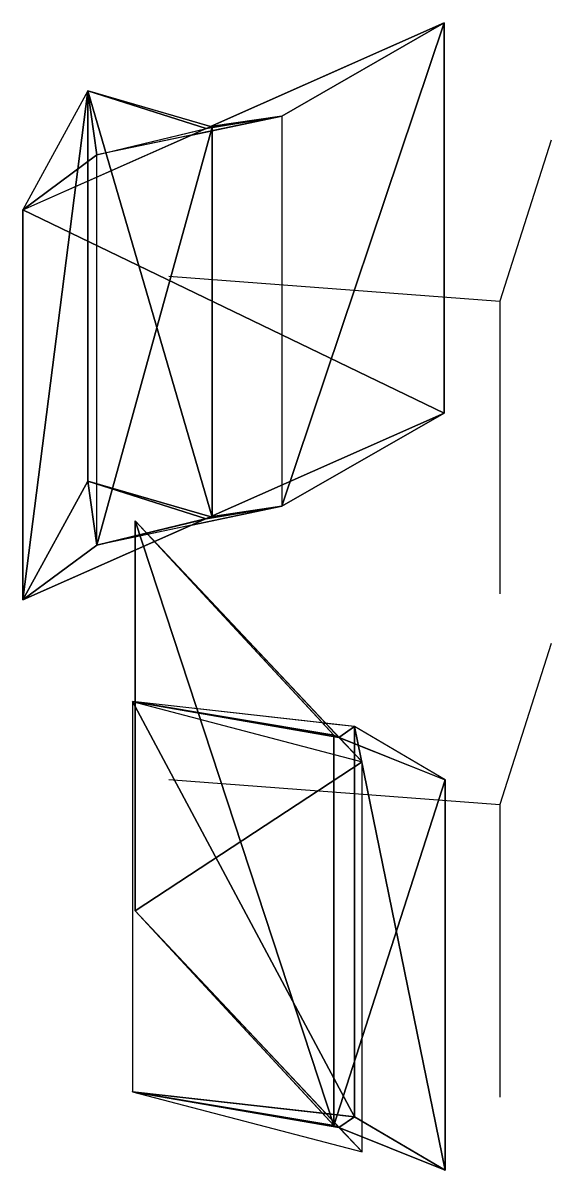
# Model space of a CAD drawing. Header units: metres. Extents: x -114 to 114, y -128 to 56.
# Drawn here: x 20.4 to 44.1, y -127.8 to -76.4 of the extents above; entities that cross this region are included whole.
import ezdxf

# ---------------------------------------------------------------- set-up
doc = ezdxf.new("R2010")
doc.units = ezdxf.units.M

msp = doc.modelspace()

# ---------------------------------------------------------------- linework, layer by layer
for p, q in [((20.443546, -84.78667, -271.37018), (39.298145, -76.415695, -256.34937)), ((20.443546, -84.78667, -271.37018), (39.298145, -76.415695, -256.34937)), ((20.443546, -84.78667, -271.37018), (39.298145, -76.415695, -256.34937)), ((20.443546, -84.78667, -271.37018), (39.298145, -76.415695, -256.34937)), ((20.443546, -84.78667, -271.37018), (39.298145, -76.415695, -256.34937)), ((20.443546, -84.78667, -271.37018), (39.298145, -76.415695, -256.34937)), ((39.298145, -76.415695, -256.34937), (32.03852, -80.59041, -263.84045)), ((39.298145, -76.415695, -256.34937), (32.03852, -80.59041, -263.84045)), ((39.298145, -76.415695, -256.34937), (32.03852, -80.59041, -263.84045)), ((39.298145, -76.415695, -256.34937), (32.03852, -80.59041, -263.84045)), ((39.298145, -76.415695, -256.34937), (32.03852, -80.59041, -263.84045)), ((39.298145, -76.415695, -256.34937), (32.03852, -80.59041, -263.84045)), ((39.298145, -76.415695, -256.34937), (39.298145, -93.885956, -246.61334)), ((39.298145, -93.885956, -246.61334), (39.298145, -76.415695, -256.34937)), ((39.298145, -76.415695, -256.34937), (39.298145, -93.885956, -246.61334)), ((39.298145, -93.885956, -246.61334), (39.298145, -76.415695, -256.34937)), ((39.298145, -76.415695, -256.34937), (39.298145, -93.885956, -246.61334)), ((39.298145, -93.885956, -246.61334), (39.298145, -76.415695, -256.34937)), ((23.342499, -79.45882, -261.80994), (20.443546, -84.78667, -271.37018)), ((23.342499, -79.45882, -261.80994), (20.443546, -84.78667, -271.37018)), ((23.342499, -79.45882, -261.80994), (20.443546, -84.78667, -271.37018)), ((23.342499, -79.45882, -261.80994), (20.443546, -84.78667, -271.37018)), ((23.342499, -79.45882, -261.80994), (20.443546, -84.78667, -271.37018)), ((23.342499, -79.45882, -261.80994), (20.443546, -84.78667, -271.37018)), ((28.920502, -81.080215, -264.71936), (23.342499, -79.45882, -261.80994)), ((28.920502, -81.080215, -264.71936), (23.342499, -79.45882, -261.80994)), ((23.342499, -79.45882, -261.80994), (23.342499, -96.92908, -252.0739)), ((23.342499, -96.92908, -252.0739), (23.342499, -79.45882, -261.80994)), ((28.920502, -81.080215, -264.71936), (23.342499, -79.45882, -261.80994)), ((28.920502, -81.080215, -264.71936), (23.342499, -79.45882, -261.80994)), ((23.342499, -79.45882, -261.80994), (23.342499, -96.92908, -252.0739)), ((23.342499, -96.92908, -252.0739), (23.342499, -79.45882, -261.80994)), ((28.920502, -81.080215, -264.71936), (23.342499, -79.45882, -261.80994)), ((28.920502, -81.080215, -264.71936), (23.342499, -79.45882, -261.80994)), ((23.342499, -79.45882, -261.80994), (23.342499, -96.92908, -252.0739)), ((23.342499, -96.92908, -252.0739), (23.342499, -79.45882, -261.80994)), ((32.03852, -80.59041, -263.84045), (23.745907, -82.32567, -266.9542)), ((32.03852, -80.59041, -263.84045), (23.745907, -82.32567, -266.9542)), ((32.03852, -80.59041, -263.84045), (23.745907, -82.32567, -266.9542)), ((32.03852, -80.59041, -263.84045), (32.03852, -98.06067, -254.10443)), ((32.03852, -80.59041, -263.84045), (32.03852, -98.06067, -254.10443)), ((32.03852, -80.59041, -263.84045), (32.03852, -98.06067, -254.10443)), ((23.745907, -82.32567, -266.9542), (28.920502, -81.080215, -264.71936)), ((23.745907, -82.32567, -266.9542), (28.920502, -81.080215, -264.71936)), ((23.745907, -82.32567, -266.9542), (28.920502, -81.080215, -264.71936)), ((23.745907, -82.32567, -266.9542), (28.920502, -81.080215, -264.71936)), ((23.745907, -82.32567, -266.9542), (28.920502, -81.080215, -264.71936)), ((23.745907, -82.32567, -266.9542), (28.920502, -81.080215, -264.71936)), ((28.920502, -81.080215, -264.71936), (28.920502, -98.550476, -254.98332)), ((28.920502, -98.550476, -254.98332), (28.920502, -81.080215, -264.71936)), ((28.920502, -81.080215, -264.71936), (28.920502, -98.550476, -254.98332)), ((28.920502, -98.550476, -254.98332), (28.920502, -81.080215, -264.71936)), ((28.920502, -81.080215, -264.71936), (28.920502, -98.550476, -254.98332)), ((28.920502, -98.550476, -254.98332), (28.920502, -81.080215, -264.71936)), ((44.082607, -81.65813, -265.75635), (41.79684, -88.87487, -278.70602)), ((23.745907, -99.79593, -257.21817), (23.745907, -82.32567, -266.9542)), ((23.745907, -99.79593, -257.21817), (23.745907, -82.32567, -266.9542)), ((23.745907, -99.79593, -257.21817), (23.745907, -82.32567, -266.9542)), ((20.443546, -84.78667, -271.37018), (20.443546, -102.25693, -261.63416)), ((20.443546, -102.25693, -261.63416), (20.443546, -84.78667, -271.37018)), ((20.443546, -84.78667, -271.37018), (20.443546, -102.25693, -261.63416)), ((20.443546, -102.25693, -261.63416), (20.443546, -84.78667, -271.37018)), ((20.443546, -84.78667, -271.37018), (20.443546, -102.25693, -261.63416)), ((20.443546, -102.25693, -261.63416), (20.443546, -84.78667, -271.37018)), ((26.972023, -87.76215, -276.70938), (41.79684, -88.87487, -278.70602)), ((41.79684, -88.87487, -278.70602), (41.79684, -101.97756, -271.404)), ((39.298145, -93.885956, -246.61334), (20.443546, -102.25693, -261.63416)), ((20.443546, -102.25693, -261.63416), (39.298145, -93.885956, -246.61334)), ((39.298145, -93.885956, -246.61334), (20.443546, -102.25693, -261.63416)), ((20.443546, -102.25693, -261.63416), (39.298145, -93.885956, -246.61334)), ((39.298145, -93.885956, -246.61334), (20.443546, -102.25693, -261.63416)), ((20.443546, -102.25693, -261.63416), (39.298145, -93.885956, -246.61334)), ((32.03852, -98.06067, -254.10443), (39.298145, -93.885956, -246.61334)), ((39.298145, -93.885956, -246.61334), (32.03852, -98.06067, -254.10443)), ((32.03852, -98.06067, -254.10443), (39.298145, -93.885956, -246.61334)), ((39.298145, -93.885956, -246.61334), (32.03852, -98.06067, -254.10443)), ((32.03852, -98.06067, -254.10443), (39.298145, -93.885956, -246.61334)), ((39.298145, -93.885956, -246.61334), (32.03852, -98.06067, -254.10443)), ((20.443546, -102.25693, -261.63416), (23.342499, -96.92908, -252.0739)), ((23.342499, -96.92908, -252.0739), (20.443546, -102.25693, -261.63416)), ((20.443546, -102.25693, -261.63416), (23.342499, -96.92908, -252.0739)), ((23.342499, -96.92908, -252.0739), (20.443546, -102.25693, -261.63416)), ((20.443546, -102.25693, -261.63416), (23.342499, -96.92908, -252.0739)), ((23.342499, -96.92908, -252.0739), (20.443546, -102.25693, -261.63416)), ((23.342499, -96.92908, -252.0739), (28.920502, -98.550476, -254.98332)), ((28.920502, -98.550476, -254.98332), (23.342499, -96.92908, -252.0739)), ((23.342499, -96.92908, -252.0739), (28.920502, -98.550476, -254.98332)), ((28.920502, -98.550476, -254.98332), (23.342499, -96.92908, -252.0739)), ((23.342499, -96.92908, -252.0739), (28.920502, -98.550476, -254.98332)), ((28.920502, -98.550476, -254.98332), (23.342499, -96.92908, -252.0739)), ((32.03852, -98.06067, -254.10443), (23.745907, -99.79593, -257.21817)), ((32.03852, -98.06067, -254.10443), (23.745907, -99.79593, -257.21817)), ((32.03852, -98.06067, -254.10443), (23.745907, -99.79593, -257.21817)), ((28.920502, -98.550476, -254.98332), (23.745907, -99.79593, -257.21817)), ((23.745907, -99.79593, -257.21817), (28.920502, -98.550476, -254.98332)), ((28.920502, -98.550476, -254.98332), (23.745907, -99.79593, -257.21817)), ((23.745907, -99.79593, -257.21817), (28.920502, -98.550476, -254.98332)), ((28.920502, -98.550476, -254.98332), (23.745907, -99.79593, -257.21817)), ((23.745907, -99.79593, -257.21817), (28.920502, -98.550476, -254.98332)), ((35.62213, -109.50763, -262.7196), (25.471233, -98.70774, -243.34036)), ((25.471233, -98.70774, -243.34036), (34.359955, -108.31665, -260.58252)), ((35.62213, -109.50763, -262.7196), (25.471233, -98.70774, -243.34036)), ((25.471233, -98.70774, -243.34036), (25.471233, -116.178, -233.60434)), ((25.471233, -98.70774, -243.34036), (34.359955, -108.31665, -260.58252)), ((25.471233, -116.178, -233.60434), (25.471233, -98.70774, -243.34036)), ((35.62213, -109.50763, -262.7196), (25.471233, -98.70774, -243.34036)), ((25.471233, -98.70774, -243.34036), (34.359955, -108.31665, -260.58252)), ((35.62213, -109.50763, -262.7196), (25.471233, -98.70774, -243.34036)), ((25.471233, -98.70774, -243.34036), (25.471233, -116.178, -233.60434)), ((25.471233, -98.70774, -243.34036), (34.359955, -108.31665, -260.58252)), ((25.471233, -116.178, -233.60434), (25.471233, -98.70774, -243.34036)), ((35.62213, -109.50763, -262.7196), (25.471233, -98.70774, -243.34036)), ((25.471233, -98.70774, -243.34036), (34.359955, -108.31665, -260.58252)), ((35.62213, -109.50763, -262.7196), (25.471233, -98.70774, -243.34036)), ((25.471233, -98.70774, -243.34036), (25.471233, -116.178, -233.60434)), ((25.471233, -98.70774, -243.34036), (34.359955, -108.31665, -260.58252)), ((25.471233, -116.178, -233.60434), (25.471233, -98.70774, -243.34036)), ((44.082607, -104.199295, -253.19437), (41.79684, -111.41603, -266.14404)), ((35.28859, -107.928345, -259.88574), (25.343452, -106.80591, -257.87167)), ((25.343452, -106.80591, -257.87167), (35.62213, -109.50763, -262.7196)), ((35.28859, -107.928345, -259.88574), (25.343452, -106.80591, -257.87167)), ((25.343452, -106.80591, -257.87167), (25.343452, -124.27617, -248.13565)), ((35.28859, -107.928345, -259.88574), (25.343452, -106.80591, -257.87167)), ((25.343452, -106.80591, -257.87167), (35.62213, -109.50763, -262.7196)), ((35.28859, -107.928345, -259.88574), (25.343452, -106.80591, -257.87167)), ((25.343452, -106.80591, -257.87167), (25.343452, -124.27617, -248.13565)), ((35.28859, -107.928345, -259.88574), (25.343452, -106.80591, -257.87167)), ((25.343452, -106.80591, -257.87167), (35.62213, -109.50763, -262.7196)), ((35.28859, -107.928345, -259.88574), (25.343452, -106.80591, -257.87167)), ((25.343452, -106.80591, -257.87167), (25.343452, -124.27617, -248.13565)), ((34.359955, -108.31665, -260.58252), (39.34933, -110.31638, -264.17084)), ((34.359955, -108.31665, -260.58252), (34.359955, -125.78691, -250.8465)), ((34.359955, -108.31665, -260.58252), (39.34933, -110.31638, -264.17084)), ((34.359955, -125.78691, -250.8465), (34.359955, -108.31665, -260.58252)), ((34.359955, -108.31665, -260.58252), (39.34933, -110.31638, -264.17084)), ((34.359955, -108.31665, -260.58252), (34.359955, -125.78691, -250.8465)), ((34.359955, -108.31665, -260.58252), (39.34933, -110.31638, -264.17084)), ((34.359955, -125.78691, -250.8465), (34.359955, -108.31665, -260.58252)), ((34.359955, -108.31665, -260.58252), (39.34933, -110.31638, -264.17084)), ((34.359955, -108.31665, -260.58252), (34.359955, -125.78691, -250.8465)), ((34.359955, -108.31665, -260.58252), (39.34933, -110.31638, -264.17084)), ((34.359955, -125.78691, -250.8465), (34.359955, -108.31665, -260.58252)), ((39.34933, -110.31638, -264.17084), (35.28859, -107.928345, -259.88574)), ((39.34933, -110.31638, -264.17084), (35.28859, -107.928345, -259.88574)), ((35.28859, -107.928345, -259.88574), (35.28859, -125.398605, -250.14972)), ((35.28859, -125.398605, -250.14972), (35.28859, -107.928345, -259.88574)), ((39.34933, -110.31638, -264.17084), (35.28859, -107.928345, -259.88574)), ((39.34933, -110.31638, -264.17084), (35.28859, -107.928345, -259.88574)), ((35.28859, -107.928345, -259.88574), (35.28859, -125.398605, -250.14972)), ((35.28859, -125.398605, -250.14972), (35.28859, -107.928345, -259.88574)), ((39.34933, -110.31638, -264.17084), (35.28859, -107.928345, -259.88574)), ((39.34933, -110.31638, -264.17084), (35.28859, -107.928345, -259.88574)), ((35.28859, -107.928345, -259.88574), (35.28859, -125.398605, -250.14972)), ((35.28859, -125.398605, -250.14972), (35.28859, -107.928345, -259.88574)), ((35.62213, -126.97789, -252.9836), (35.62213, -109.50763, -262.7196)), ((35.62213, -126.97789, -252.9836), (35.62213, -109.50763, -262.7196)), ((35.62213, -126.97789, -252.9836), (35.62213, -109.50763, -262.7196)), ((26.972023, -110.303314, -264.1474), (41.79684, -111.41603, -266.14404)), ((39.34933, -110.31638, -264.17084), (39.34933, -127.786644, -254.43481)), ((39.34933, -127.786644, -254.43481), (39.34933, -110.31638, -264.17084)), ((39.34933, -110.31638, -264.17084), (39.34933, -127.786644, -254.43481)), ((39.34933, -127.786644, -254.43481), (39.34933, -110.31638, -264.17084)), ((39.34933, -110.31638, -264.17084), (39.34933, -127.786644, -254.43481)), ((39.34933, -127.786644, -254.43481), (39.34933, -110.31638, -264.17084)), ((41.79684, -111.41603, -266.14404), (41.79684, -124.51872, -258.842)), ((25.471233, -116.178, -233.60434), (35.62213, -126.97789, -252.9836)), ((34.359955, -125.78691, -250.8465), (25.471233, -116.178, -233.60434)), ((35.62213, -126.97789, -252.9836), (25.471233, -116.178, -233.60434)), ((25.471233, -116.178, -233.60434), (34.359955, -125.78691, -250.8465)), ((25.471233, -116.178, -233.60434), (35.62213, -126.97789, -252.9836)), ((34.359955, -125.78691, -250.8465), (25.471233, -116.178, -233.60434)), ((35.62213, -126.97789, -252.9836), (25.471233, -116.178, -233.60434)), ((25.471233, -116.178, -233.60434), (34.359955, -125.78691, -250.8465)), ((25.471233, -116.178, -233.60434), (35.62213, -126.97789, -252.9836)), ((34.359955, -125.78691, -250.8465), (25.471233, -116.178, -233.60434)), ((35.62213, -126.97789, -252.9836), (25.471233, -116.178, -233.60434)), ((25.471233, -116.178, -233.60434), (34.359955, -125.78691, -250.8465)), ((25.343452, -124.27617, -248.13565), (35.28859, -125.398605, -250.14972)), ((35.28859, -125.398605, -250.14972), (25.343452, -124.27617, -248.13565)), ((25.343452, -124.27617, -248.13565), (35.62213, -126.97789, -252.9836)), ((25.343452, -124.27617, -248.13565), (35.28859, -125.398605, -250.14972)), ((35.28859, -125.398605, -250.14972), (25.343452, -124.27617, -248.13565)), ((25.343452, -124.27617, -248.13565), (35.62213, -126.97789, -252.9836)), ((25.343452, -124.27617, -248.13565), (35.28859, -125.398605, -250.14972)), ((35.28859, -125.398605, -250.14972), (25.343452, -124.27617, -248.13565)), ((25.343452, -124.27617, -248.13565), (35.62213, -126.97789, -252.9836)), ((39.34933, -127.786644, -254.43481), (34.359955, -125.78691, -250.8465)), ((34.359955, -125.78691, -250.8465), (39.34933, -127.786644, -254.43481)), ((39.34933, -127.786644, -254.43481), (34.359955, -125.78691, -250.8465)), ((34.359955, -125.78691, -250.8465), (39.34933, -127.786644, -254.43481)), ((39.34933, -127.786644, -254.43481), (34.359955, -125.78691, -250.8465)), ((34.359955, -125.78691, -250.8465), (39.34933, -127.786644, -254.43481)), ((35.28859, -125.398605, -250.14972), (39.34933, -127.786644, -254.43481)), ((39.34933, -127.786644, -254.43481), (35.28859, -125.398605, -250.14972)), ((35.28859, -125.398605, -250.14972), (39.34933, -127.786644, -254.43481)), ((39.34933, -127.786644, -254.43481), (35.28859, -125.398605, -250.14972)), ((35.28859, -125.398605, -250.14972), (39.34933, -127.786644, -254.43481)), ((39.34933, -127.786644, -254.43481), (35.28859, -125.398605, -250.14972))]:
    msp.add_line(p, q)
for points in [[(20.443546, -84.78667, -271.37018), (39.298145, -76.415695, -256.34937), (39.298145, -93.885956, -246.61334), (39.298244, -93.88586, -246.61324)], [(20.443546, -84.78667, -271.37018), (39.298145, -76.415695, -256.34937), (39.298145, -93.885956, -246.61334), (39.298244, -93.88586, -246.61324)], [(20.443546, -84.78667, -271.37018), (39.298145, -76.415695, -256.34937), (39.298145, -93.885956, -246.61334), (39.298244, -93.88586, -246.61324)], [(32.03852, -80.59041, -263.84045), (39.298145, -76.415695, -256.34937), (28.84277, -81.05762, -264.6788), (28.842869, -81.05752, -264.6787)], [(32.03852, -80.59041, -263.84045), (39.298145, -76.415695, -256.34937), (28.84277, -81.05762, -264.6788), (28.842869, -81.05752, -264.6787)], [(32.03852, -80.59041, -263.84045), (39.298145, -76.415695, -256.34937), (28.84277, -81.05762, -264.6788), (28.842869, -81.05752, -264.6787)], [(39.298145, -76.415695, -256.34937), (32.03852, -80.59041, -263.84045), (32.03852, -98.06067, -254.10443), (32.03862, -98.06057, -254.10432)], [(39.298145, -76.415695, -256.34937), (32.03852, -98.06067, -254.10443), (39.298145, -93.885956, -246.61334), (39.298244, -93.88586, -246.61324)], [(39.298145, -76.415695, -256.34937), (32.03852, -80.59041, -263.84045), (32.03852, -98.06067, -254.10443), (32.03862, -98.06057, -254.10432)], [(39.298145, -76.415695, -256.34937), (32.03852, -98.06067, -254.10443), (39.298145, -93.885956, -246.61334), (39.298244, -93.88586, -246.61324)], [(39.298145, -76.415695, -256.34937), (32.03852, -80.59041, -263.84045), (32.03852, -98.06067, -254.10443), (32.03862, -98.06057, -254.10432)], [(39.298145, -76.415695, -256.34937), (32.03852, -98.06067, -254.10443), (39.298145, -93.885956, -246.61334), (39.298244, -93.88586, -246.61324)], [(23.745907, -82.32567, -266.9542), (23.342499, -79.45882, -261.80994), (20.443546, -84.78667, -271.37018), (20.443645, -84.78657, -271.3701)], [(23.342499, -79.45882, -261.80994), (20.443546, -84.78667, -271.37018), (20.443546, -102.25693, -261.63416), (20.443645, -102.25683, -261.63406)], [(23.342499, -79.45882, -261.80994), (20.443546, -102.25693, -261.63416), (23.342499, -96.92908, -252.0739), (23.342598, -96.92898, -252.07379)], [(23.745907, -82.32567, -266.9542), (23.342499, -79.45882, -261.80994), (20.443546, -84.78667, -271.37018), (20.443645, -84.78657, -271.3701)], [(23.342499, -79.45882, -261.80994), (20.443546, -84.78667, -271.37018), (20.443546, -102.25693, -261.63416), (20.443645, -102.25683, -261.63406)], [(23.342499, -79.45882, -261.80994), (20.443546, -102.25693, -261.63416), (23.342499, -96.92908, -252.0739), (23.342598, -96.92898, -252.07379)], [(23.745907, -82.32567, -266.9542), (23.342499, -79.45882, -261.80994), (20.443546, -84.78667, -271.37018), (20.443645, -84.78657, -271.3701)], [(23.342499, -79.45882, -261.80994), (20.443546, -84.78667, -271.37018), (20.443546, -102.25693, -261.63416), (20.443645, -102.25683, -261.63406)], [(23.342499, -79.45882, -261.80994), (20.443546, -102.25693, -261.63416), (23.342499, -96.92908, -252.0739), (23.342598, -96.92898, -252.07379)], [(23.745907, -82.32567, -266.9542), (28.639606, -81.14782, -264.84067), (23.342499, -79.45882, -261.80994), (23.342598, -79.45872, -261.80984)], [(28.920502, -98.550476, -254.98332), (28.920502, -81.080215, -264.71936), (23.342499, -79.45882, -261.80994), (23.342598, -79.45872, -261.80984)], [(23.745907, -82.32567, -266.9542), (28.639606, -81.14782, -264.84067), (23.342499, -79.45882, -261.80994), (23.342598, -79.45872, -261.80984)], [(28.920502, -98.550476, -254.98332), (28.920502, -81.080215, -264.71936), (23.342499, -79.45882, -261.80994), (23.342598, -79.45872, -261.80984)], [(23.745907, -82.32567, -266.9542), (28.639606, -81.14782, -264.84067), (23.342499, -79.45882, -261.80994), (23.342598, -79.45872, -261.80984)], [(28.920502, -98.550476, -254.98332), (28.920502, -81.080215, -264.71936), (23.342499, -79.45882, -261.80994), (23.342598, -79.45872, -261.80984)], [(23.342499, -79.45882, -261.80994), (28.639606, -81.14782, -264.84067), (28.84277, -81.05762, -264.6788), (28.842869, -81.05752, -264.6787)], [(28.920502, -98.550476, -254.98332), (23.342499, -79.45882, -261.80994), (23.342499, -96.92908, -252.0739), (23.342598, -96.92898, -252.07379)], [(23.342499, -79.45882, -261.80994), (28.639606, -81.14782, -264.84067), (28.84277, -81.05762, -264.6788), (28.842869, -81.05752, -264.6787)], [(28.920502, -98.550476, -254.98332), (23.342499, -79.45882, -261.80994), (23.342499, -96.92908, -252.0739), (23.342598, -96.92898, -252.07379)], [(23.342499, -79.45882, -261.80994), (28.639606, -81.14782, -264.84067), (28.84277, -81.05762, -264.6788), (28.842869, -81.05752, -264.6787)], [(28.920502, -98.550476, -254.98332), (23.342499, -79.45882, -261.80994), (23.342499, -96.92908, -252.0739), (23.342598, -96.92898, -252.07379)], [(32.03852, -80.59041, -263.84045), (28.639606, -81.14782, -264.84067), (27.984253, -81.43878, -265.36276), (27.984352, -81.43868, -265.36267)], [(32.03852, -80.59041, -263.84045), (28.639606, -81.14782, -264.84067), (27.984253, -81.43878, -265.36276), (27.984352, -81.43868, -265.36267)], [(32.03852, -80.59041, -263.84045), (28.639606, -81.14782, -264.84067), (27.984253, -81.43878, -265.36276), (27.984352, -81.43868, -265.36267)], [(32.03852, -80.59041, -263.84045), (28.920502, -81.080215, -264.71936), (28.639606, -81.14782, -264.84067), (28.639706, -81.14772, -264.84058)], [(32.03852, -80.59041, -263.84045), (28.920502, -81.080215, -264.71936), (28.639606, -81.14782, -264.84067), (28.639706, -81.14772, -264.84058)], [(32.03852, -80.59041, -263.84045), (28.920502, -81.080215, -264.71936), (28.639606, -81.14782, -264.84067), (28.639706, -81.14772, -264.84058)], [(32.03852, -80.59041, -263.84045), (28.84277, -81.05762, -264.6788), (28.920502, -81.080215, -264.71936), (28.9206, -81.08012, -264.71927)], [(32.03852, -80.59041, -263.84045), (28.84277, -81.05762, -264.6788), (28.920502, -81.080215, -264.71936), (28.9206, -81.08012, -264.71927)], [(32.03852, -80.59041, -263.84045), (28.84277, -81.05762, -264.6788), (28.920502, -81.080215, -264.71936), (28.9206, -81.08012, -264.71927)], [(28.920502, -81.080215, -264.71936), (28.920502, -98.550476, -254.98332), (23.745907, -99.79593, -257.21817), (23.746006, -99.79583, -257.21808)], [(28.920502, -81.080215, -264.71936), (23.745907, -99.79593, -257.21817), (23.745907, -82.32567, -266.9542), (23.746006, -82.32557, -266.9541)], [(28.920502, -81.080215, -264.71936), (28.920502, -98.550476, -254.98332), (23.745907, -99.79593, -257.21817), (23.746006, -99.79583, -257.21808)], [(28.920502, -81.080215, -264.71936), (23.745907, -99.79593, -257.21817), (23.745907, -82.32567, -266.9542), (23.746006, -82.32557, -266.9541)], [(28.920502, -81.080215, -264.71936), (28.920502, -98.550476, -254.98332), (23.745907, -99.79593, -257.21817), (23.746006, -99.79583, -257.21808)], [(28.920502, -81.080215, -264.71936), (23.745907, -99.79593, -257.21817), (23.745907, -82.32567, -266.9542), (23.746006, -82.32557, -266.9541)], [(23.745907, -82.32567, -266.9542), (20.443546, -84.78667, -271.37018), (27.984253, -81.43878, -265.36276), (27.984352, -81.43868, -265.36267)], [(23.745907, -82.32567, -266.9542), (20.443546, -84.78667, -271.37018), (27.984253, -81.43878, -265.36276), (27.984352, -81.43868, -265.36267)], [(23.745907, -82.32567, -266.9542), (20.443546, -84.78667, -271.37018), (27.984253, -81.43878, -265.36276), (27.984352, -81.43868, -265.36267)], [(20.443546, -84.78667, -271.37018), (39.298145, -93.885956, -246.61334), (20.443546, -102.25693, -261.63416), (20.443645, -102.25683, -261.63406)], [(20.443546, -84.78667, -271.37018), (39.298145, -93.885956, -246.61334), (20.443546, -102.25693, -261.63416), (20.443645, -102.25683, -261.63406)], [(20.443546, -84.78667, -271.37018), (39.298145, -93.885956, -246.61334), (20.443546, -102.25693, -261.63416), (20.443645, -102.25683, -261.63406)], [(32.03852, -98.06067, -254.10443), (39.298145, -93.885956, -246.61334), (28.84277, -98.52788, -254.94278), (28.842869, -98.52778, -254.94267)], [(32.03852, -98.06067, -254.10443), (39.298145, -93.885956, -246.61334), (28.84277, -98.52788, -254.94278), (28.842869, -98.52778, -254.94267)], [(32.03852, -98.06067, -254.10443), (39.298145, -93.885956, -246.61334), (28.84277, -98.52788, -254.94278), (28.842869, -98.52778, -254.94267)], [(23.745907, -99.79593, -257.21817), (23.342499, -96.92908, -252.0739), (20.443546, -102.25693, -261.63416), (20.443645, -102.25683, -261.63406)], [(23.745907, -99.79593, -257.21817), (23.342499, -96.92908, -252.0739), (20.443546, -102.25693, -261.63416), (20.443645, -102.25683, -261.63406)], [(23.745907, -99.79593, -257.21817), (23.342499, -96.92908, -252.0739), (20.443546, -102.25693, -261.63416), (20.443645, -102.25683, -261.63406)], [(23.745907, -99.79593, -257.21817), (28.639606, -98.61808, -255.10464), (23.342499, -96.92908, -252.0739), (23.342598, -96.92898, -252.07379)], [(23.745907, -99.79593, -257.21817), (28.639606, -98.61808, -255.10464), (23.342499, -96.92908, -252.0739), (23.342598, -96.92898, -252.07379)], [(23.745907, -99.79593, -257.21817), (28.639606, -98.61808, -255.10464), (23.342499, -96.92908, -252.0739), (23.342598, -96.92898, -252.07379)], [(23.342499, -96.92908, -252.0739), (28.639606, -98.61808, -255.10464), (28.84277, -98.52788, -254.94278), (28.842869, -98.52778, -254.94267)], [(23.342499, -96.92908, -252.0739), (28.639606, -98.61808, -255.10464), (28.84277, -98.52788, -254.94278), (28.842869, -98.52778, -254.94267)], [(23.342499, -96.92908, -252.0739), (28.639606, -98.61808, -255.10464), (28.84277, -98.52788, -254.94278), (28.842869, -98.52778, -254.94267)], [(32.03852, -98.06067, -254.10443), (28.639606, -98.61808, -255.10464), (27.984253, -98.90904, -255.62674), (27.984352, -98.90894, -255.62663)], [(32.03852, -98.06067, -254.10443), (28.639606, -98.61808, -255.10464), (27.984253, -98.90904, -255.62674), (27.984352, -98.90894, -255.62663)], [(32.03852, -98.06067, -254.10443), (28.639606, -98.61808, -255.10464), (27.984253, -98.90904, -255.62674), (27.984352, -98.90894, -255.62663)], [(32.03852, -98.06067, -254.10443), (28.920502, -98.550476, -254.98332), (28.639606, -98.61808, -255.10464), (28.639706, -98.61798, -255.10454)], [(32.03852, -98.06067, -254.10443), (28.920502, -98.550476, -254.98332), (28.639606, -98.61808, -255.10464), (28.639706, -98.61798, -255.10454)], [(32.03852, -98.06067, -254.10443), (28.920502, -98.550476, -254.98332), (28.639606, -98.61808, -255.10464), (28.639706, -98.61798, -255.10454)], [(32.03852, -98.06067, -254.10443), (28.84277, -98.52788, -254.94278), (28.920502, -98.550476, -254.98332), (28.9206, -98.55038, -254.98322)], [(32.03852, -98.06067, -254.10443), (28.84277, -98.52788, -254.94278), (28.920502, -98.550476, -254.98332), (28.9206, -98.55038, -254.98322)], [(32.03852, -98.06067, -254.10443), (28.84277, -98.52788, -254.94278), (28.920502, -98.550476, -254.98332), (28.9206, -98.55038, -254.98322)], [(23.745907, -99.79593, -257.21817), (20.443546, -102.25693, -261.63416), (27.984253, -98.90904, -255.62674), (27.984352, -98.90894, -255.62663)], [(23.745907, -99.79593, -257.21817), (20.443546, -102.25693, -261.63416), (27.984253, -98.90904, -255.62674), (27.984352, -98.90894, -255.62663)], [(23.745907, -99.79593, -257.21817), (20.443546, -102.25693, -261.63416), (27.984253, -98.90904, -255.62674), (27.984352, -98.90894, -255.62663)], [(25.471233, -98.70774, -243.34036), (33.850628, -107.76605, -259.59454), (34.001175, -107.78304, -259.625), (34.001274, -107.78294, -259.6249)], [(35.62213, -109.50763, -262.7196), (25.471233, -98.70774, -243.34036), (25.471233, -116.178, -233.60434), (25.471333, -116.1779, -233.60423)], [(25.471233, -98.70774, -243.34036), (34.359955, -108.31665, -260.58252), (34.359955, -125.78691, -250.8465), (34.360054, -125.78681, -250.84639)], [(25.471233, -98.70774, -243.34036), (34.359955, -125.78691, -250.8465), (25.471233, -116.178, -233.60434), (25.471333, -116.1779, -233.60423)], [(25.471233, -98.70774, -243.34036), (33.850628, -107.76605, -259.59454), (34.001175, -107.78304, -259.625), (34.001274, -107.78294, -259.6249)], [(35.62213, -109.50763, -262.7196), (25.471233, -98.70774, -243.34036), (25.471233, -116.178, -233.60434), (25.471333, -116.1779, -233.60423)], [(25.471233, -98.70774, -243.34036), (34.359955, -108.31665, -260.58252), (34.359955, -125.78691, -250.8465), (34.360054, -125.78681, -250.84639)], [(25.471233, -98.70774, -243.34036), (34.359955, -125.78691, -250.8465), (25.471233, -116.178, -233.60434), (25.471333, -116.1779, -233.60423)], [(25.471233, -98.70774, -243.34036), (33.850628, -107.76605, -259.59454), (34.001175, -107.78304, -259.625), (34.001274, -107.78294, -259.6249)], [(35.62213, -109.50763, -262.7196), (25.471233, -98.70774, -243.34036), (25.471233, -116.178, -233.60434), (25.471333, -116.1779, -233.60423)], [(25.471233, -98.70774, -243.34036), (34.359955, -108.31665, -260.58252), (34.359955, -125.78691, -250.8465), (34.360054, -125.78681, -250.84639)], [(25.471233, -98.70774, -243.34036), (34.359955, -125.78691, -250.8465), (25.471233, -116.178, -233.60434), (25.471333, -116.1779, -233.60423)], [(35.28859, -125.398605, -250.14972), (35.28859, -107.928345, -259.88574), (25.343452, -106.80591, -257.87167), (25.343552, -106.80581, -257.87158)], [(35.28859, -125.398605, -250.14972), (35.28859, -107.928345, -259.88574), (25.343452, -106.80591, -257.87167), (25.343552, -106.80581, -257.87158)], [(35.28859, -125.398605, -250.14972), (35.28859, -107.928345, -259.88574), (25.343452, -106.80591, -257.87167), (25.343552, -106.80581, -257.87158)], [(25.343452, -106.80591, -257.87167), (35.62213, -109.50763, -262.7196), (34.589005, -108.40845, -260.74725), (34.589104, -108.40835, -260.74716)], [(25.343452, -106.80591, -257.87167), (34.589005, -108.40845, -260.74725), (34.359955, -108.31665, -260.58252), (34.360054, -108.31655, -260.58243)], [(25.343452, -106.80591, -257.87167), (34.359955, -108.31665, -260.58252), (33.850628, -107.76605, -259.59454), (33.850727, -107.76595, -259.59445)], [(35.28859, -125.398605, -250.14972), (25.343452, -106.80591, -257.87167), (25.343452, -124.27617, -248.13565), (25.343552, -124.27607, -248.13554)], [(25.343452, -106.80591, -257.87167), (35.62213, -109.50763, -262.7196), (34.589005, -108.40845, -260.74725), (34.589104, -108.40835, -260.74716)], [(25.343452, -106.80591, -257.87167), (34.589005, -108.40845, -260.74725), (34.359955, -108.31665, -260.58252), (34.360054, -108.31655, -260.58243)], [(25.343452, -106.80591, -257.87167), (34.359955, -108.31665, -260.58252), (33.850628, -107.76605, -259.59454), (33.850727, -107.76595, -259.59445)], [(35.28859, -125.398605, -250.14972), (25.343452, -106.80591, -257.87167), (25.343452, -124.27617, -248.13565), (25.343552, -124.27607, -248.13554)], [(25.343452, -106.80591, -257.87167), (35.62213, -109.50763, -262.7196), (34.589005, -108.40845, -260.74725), (34.589104, -108.40835, -260.74716)], [(25.343452, -106.80591, -257.87167), (34.589005, -108.40845, -260.74725), (34.359955, -108.31665, -260.58252), (34.360054, -108.31655, -260.58243)], [(25.343452, -106.80591, -257.87167), (34.359955, -108.31665, -260.58252), (33.850628, -107.76605, -259.59454), (33.850727, -107.76595, -259.59445)], [(35.28859, -125.398605, -250.14972), (25.343452, -106.80591, -257.87167), (25.343452, -124.27617, -248.13565), (25.343552, -124.27607, -248.13554)], [(34.589005, -108.40845, -260.74725), (35.28859, -107.928345, -259.88574), (34.001175, -107.78304, -259.625), (34.001274, -107.78294, -259.6249)], [(34.589005, -108.40845, -260.74725), (35.28859, -107.928345, -259.88574), (34.001175, -107.78304, -259.625), (34.001274, -107.78294, -259.6249)], [(34.589005, -108.40845, -260.74725), (35.28859, -107.928345, -259.88574), (34.001175, -107.78304, -259.625), (34.001274, -107.78294, -259.6249)], [(39.34933, -110.31638, -264.17084), (34.359955, -125.78691, -250.8465), (34.359955, -108.31665, -260.58252), (34.360054, -108.31655, -260.58243)], [(39.34933, -110.31638, -264.17084), (34.359955, -125.78691, -250.8465), (34.359955, -108.31665, -260.58252), (34.360054, -108.31655, -260.58243)], [(39.34933, -110.31638, -264.17084), (34.359955, -125.78691, -250.8465), (34.359955, -108.31665, -260.58252), (34.360054, -108.31655, -260.58243)], [(34.589005, -108.40845, -260.74725), (39.34933, -110.31638, -264.17084), (35.28859, -107.928345, -259.88574), (35.28869, -107.928246, -259.88565)], [(34.589005, -108.40845, -260.74725), (39.34933, -110.31638, -264.17084), (35.28859, -107.928345, -259.88574), (35.28869, -107.928246, -259.88565)], [(34.589005, -108.40845, -260.74725), (39.34933, -110.31638, -264.17084), (35.28859, -107.928345, -259.88574), (35.28869, -107.928246, -259.88565)], [(39.34933, -127.786644, -254.43481), (39.34933, -110.31638, -264.17084), (35.28859, -107.928345, -259.88574), (35.28869, -107.928246, -259.88565)], [(39.34933, -127.786644, -254.43481), (39.34933, -110.31638, -264.17084), (35.28859, -107.928345, -259.88574), (35.28869, -107.928246, -259.88565)], [(39.34933, -127.786644, -254.43481), (39.34933, -110.31638, -264.17084), (35.28859, -107.928345, -259.88574), (35.28869, -107.928246, -259.88565)], [(39.34933, -127.786644, -254.43481), (35.28859, -107.928345, -259.88574), (35.28859, -125.398605, -250.14972), (35.28869, -125.398506, -250.14961)], [(39.34933, -127.786644, -254.43481), (35.28859, -107.928345, -259.88574), (35.28859, -125.398605, -250.14972), (35.28869, -125.398506, -250.14961)], [(39.34933, -127.786644, -254.43481), (35.28859, -107.928345, -259.88574), (35.28859, -125.398605, -250.14972), (35.28869, -125.398506, -250.14961)], [(35.62213, -109.50763, -262.7196), (25.471233, -116.178, -233.60434), (35.62213, -126.97789, -252.9836), (35.62223, -126.97779, -252.98349)], [(35.62213, -109.50763, -262.7196), (25.471233, -116.178, -233.60434), (35.62213, -126.97789, -252.9836), (35.62223, -126.97779, -252.98349)], [(35.62213, -109.50763, -262.7196), (25.471233, -116.178, -233.60434), (35.62213, -126.97789, -252.9836), (35.62223, -126.97779, -252.98349)], [(39.34933, -110.31638, -264.17084), (39.34933, -127.786644, -254.43481), (34.359955, -125.78691, -250.8465), (34.360054, -125.78681, -250.84639)], [(39.34933, -110.31638, -264.17084), (39.34933, -127.786644, -254.43481), (34.359955, -125.78691, -250.8465), (34.360054, -125.78681, -250.84639)], [(39.34933, -110.31638, -264.17084), (39.34933, -127.786644, -254.43481), (34.359955, -125.78691, -250.8465), (34.360054, -125.78681, -250.84639)], [(25.471233, -116.178, -233.60434), (33.850628, -125.23631, -249.8585), (34.001175, -125.2533, -249.889), (34.001274, -125.253204, -249.8889)], [(25.471233, -116.178, -233.60434), (33.850628, -125.23631, -249.8585), (34.001175, -125.2533, -249.889), (34.001274, -125.253204, -249.8889)], [(25.471233, -116.178, -233.60434), (33.850628, -125.23631, -249.8585), (34.001175, -125.2533, -249.889), (34.001274, -125.253204, -249.8889)], [(25.343452, -124.27617, -248.13565), (35.62213, -126.97789, -252.9836), (34.589005, -125.87871, -251.01123), (34.589104, -125.87861, -251.01112)], [(25.343452, -124.27617, -248.13565), (34.589005, -125.87871, -251.01123), (34.359955, -125.78691, -250.8465), (34.360054, -125.78681, -250.84639)], [(25.343452, -124.27617, -248.13565), (34.359955, -125.78691, -250.8465), (33.850628, -125.23631, -249.8585), (33.850727, -125.23621, -249.8584)], [(25.343452, -124.27617, -248.13565), (35.62213, -126.97789, -252.9836), (34.589005, -125.87871, -251.01123), (34.589104, -125.87861, -251.01112)], [(25.343452, -124.27617, -248.13565), (34.589005, -125.87871, -251.01123), (34.359955, -125.78691, -250.8465), (34.360054, -125.78681, -250.84639)], [(25.343452, -124.27617, -248.13565), (34.359955, -125.78691, -250.8465), (33.850628, -125.23631, -249.8585), (33.850727, -125.23621, -249.8584)], [(25.343452, -124.27617, -248.13565), (35.62213, -126.97789, -252.9836), (34.589005, -125.87871, -251.01123), (34.589104, -125.87861, -251.01112)], [(25.343452, -124.27617, -248.13565), (34.589005, -125.87871, -251.01123), (34.359955, -125.78691, -250.8465), (34.360054, -125.78681, -250.84639)], [(25.343452, -124.27617, -248.13565), (34.359955, -125.78691, -250.8465), (33.850628, -125.23631, -249.8585), (33.850727, -125.23621, -249.8584)], [(34.589005, -125.87871, -251.01123), (35.28859, -125.398605, -250.14972), (34.001175, -125.2533, -249.889), (34.001274, -125.253204, -249.8889)], [(34.589005, -125.87871, -251.01123), (35.28859, -125.398605, -250.14972), (34.001175, -125.2533, -249.889), (34.001274, -125.253204, -249.8889)], [(34.589005, -125.87871, -251.01123), (35.28859, -125.398605, -250.14972), (34.001175, -125.2533, -249.889), (34.001274, -125.253204, -249.8889)], [(34.589005, -125.87871, -251.01123), (39.34933, -127.786644, -254.43481), (35.28859, -125.398605, -250.14972), (35.28869, -125.398506, -250.14961)], [(34.589005, -125.87871, -251.01123), (39.34933, -127.786644, -254.43481), (35.28859, -125.398605, -250.14972), (35.28869, -125.398506, -250.14961)], [(34.589005, -125.87871, -251.01123), (39.34933, -127.786644, -254.43481), (35.28859, -125.398605, -250.14972), (35.28869, -125.398506, -250.14961)]]:
    msp.add_3dface(points)

doc.saveas('drawing.dxf')
